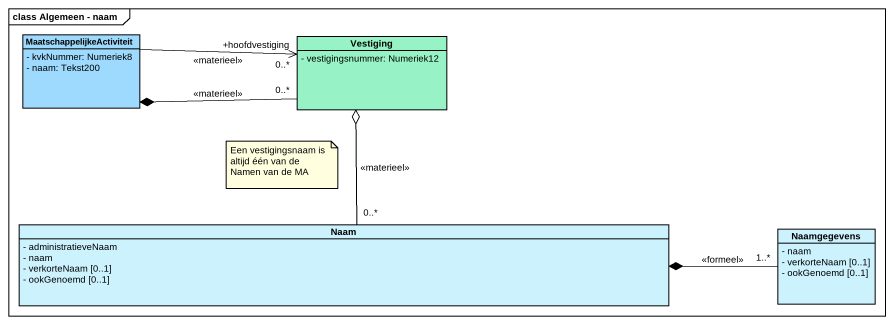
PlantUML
@startuml
mainframe class Algemeen - naam
hide circle
hide empty members
skinparam classAttributeIconSize 0
class MaatschappelijkeActiviteit #9EDAFD {
  - kvkNummer: Numeriek8
  - naam: Tekst200
}
class Vestiging #97F3C5 {
  - vestigingsnummer: Numeriek12
}
class Naam #CCF2FE {
  - administratieveNaam
  - naam
  - verkorteNaam [0..1]
  - ookGenoemd [0..1]
}
class Naamgegevens #CCF2FE {
  - naam
  - verkorteNaam [0..1]
  - ookGenoemd [0..1]
}
MaatschappelijkeActiviteit -right-> "+hoofdvestiging\n0..*" Vestiging : <<materieel>>
Vestiging "0..*" -left-* MaatschappelijkeActiviteit : <<materieel>>
Naam "0..*" -up-o Vestiging : <<materieel>>
Naamgegevens "1..*" -left-* Naam : <<formeel>>
note as N1
  Een vestigingsnaam is altijd één van de Namen van de MA
end note
@enduml
